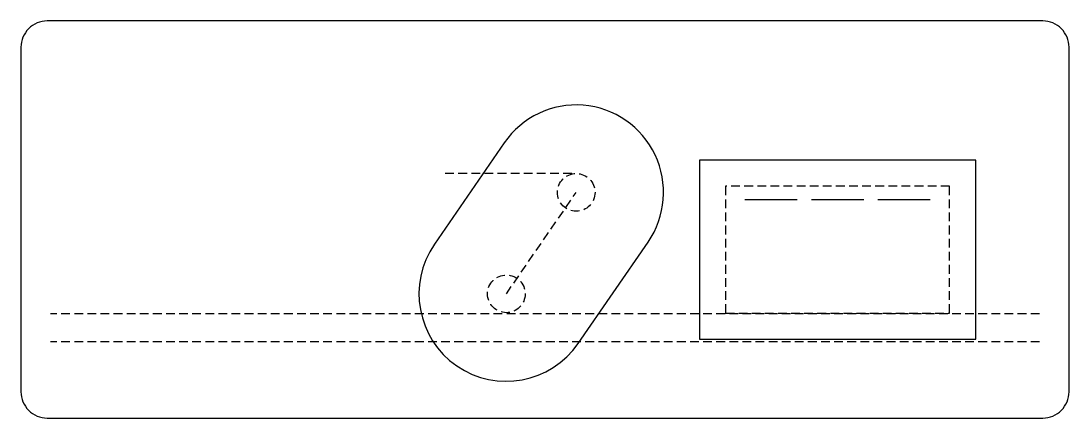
# Model space of a CAD drawing. Header units: millimetres. Extents: x -30 to 30, y -11.3 to 11.4.
import ezdxf

# ---------------------------------------------------------------- set-up
doc = ezdxf.new("R2010")
doc.units = ezdxf.units.MM
doc.linetypes.add('DASHED', pattern=[0.75, 0.5, -0.25])
doc.layers.get('0').update_dxf_attribs({"linetype": 'CONTINUOUS'})
doc.layers.add('1', color=7, linetype='DASHED')

msp = doc.modelspace()

# ---------------------------------------------------------------- linework, layer by layer
for p, q in [((11.439, 1.15), (14.439, 1.15)), ((15.249, 1.15), (18.249, 1.15)), ((19.059, 1.15), (22.059, 1.15))]:
    msp.add_line(p, q)
for points in [[(-30, 9.85), (-30, -9.85, 0.414214), (-28.5, -11.35), (28.5, -11.35, 0.414214), (30, -9.85), (30, 9.85, 0.414214), (28.5, 11.35), (-28.5, 11.35, 0.414214)], [(1.903, -7.089), (5.903, -1.289, 1), (-2.329, 4.389), (-6.329, -1.411, 1)]]:
    msp.add_lwpolyline(points, format="xyb", close=True)
msp.add_lwpolyline([(8.839, -6.85), (24.659, -6.85), (24.659, 3.4), (8.839, 3.4)], close=True)
at = {"layer": '1'}
for p, q in [((-5.713, 2.65), (1.787, 2.65)), ((23.159, 1.9), (10.339, 1.9)), ((10.339, 1.9), (10.339, -5.35)), ((23.159, -5.35), (23.159, 1.9)), ((-2.213, -4.25), (1.787, 1.55)), ((28.306, -5.4), (-28.306, -5.4)), ((10.339, -5.35), (23.159, -5.35)), ((28.306, -7), (-28.306, -7))]:
    msp.add_line(p, q, dxfattribs=at)
for centre in [(1.787, 1.55), (-2.213, -4.25)]:
    msp.add_circle(centre, 1.078, dxfattribs=at)

doc.saveas('drawing.dxf')
